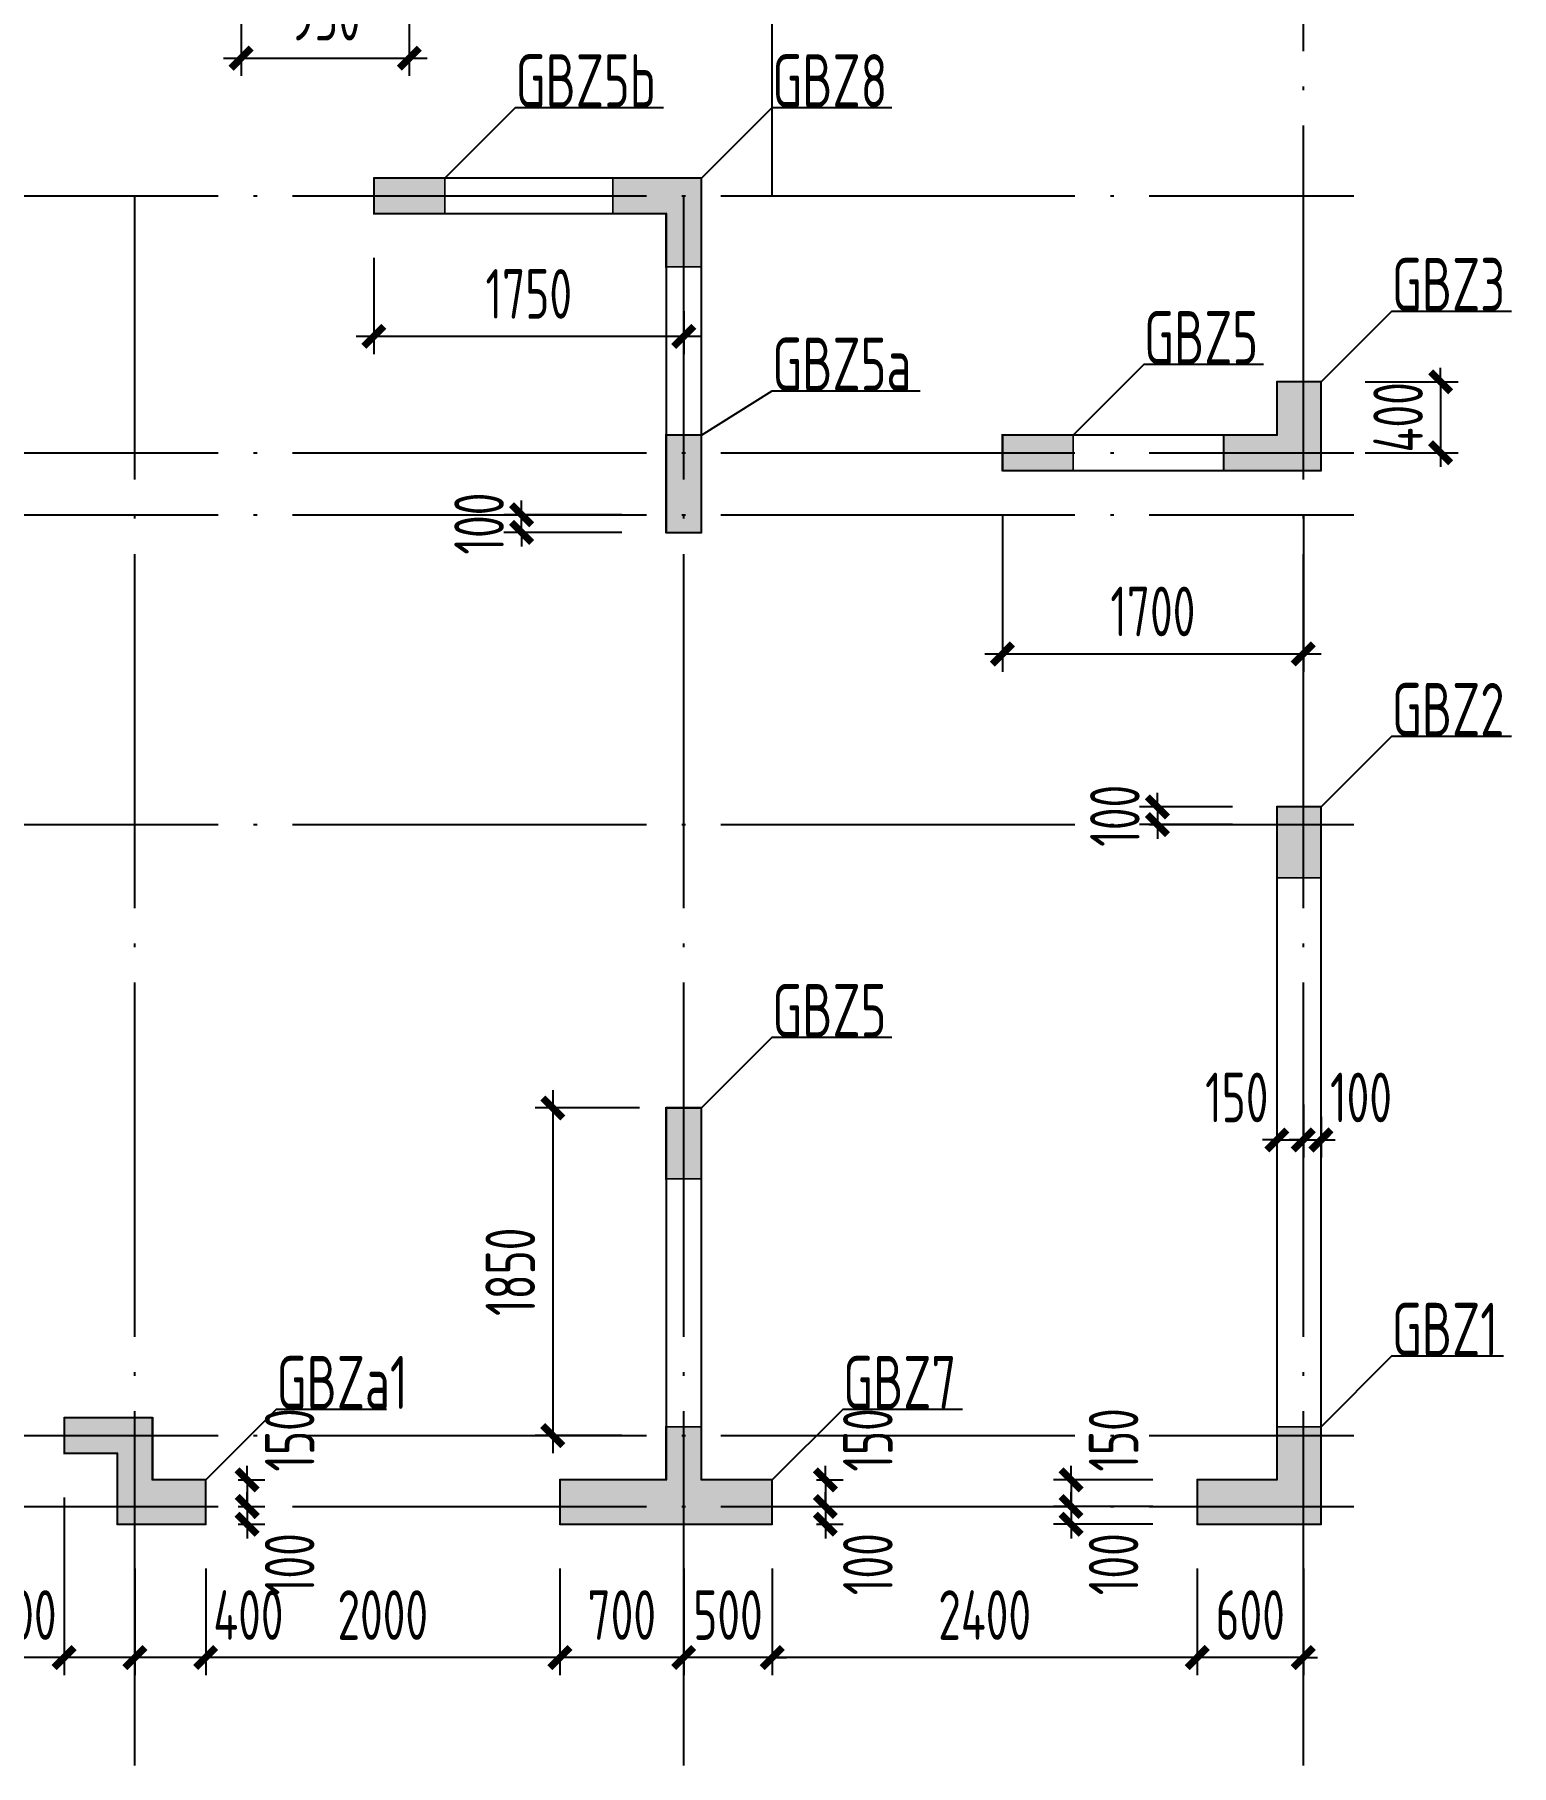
# Model space of a CAD drawing. Extents: x 154268 to 5133249, y -1832900 to 601179.
# Drawn here: x 485336 to 493678, y 515017 to 524790 of the extents above; entities that cross this region are included whole.
import ezdxf

# ---------------------------------------------------------------- set-up
doc = ezdxf.new("R2010")
doc.units = 0
doc.header["$LTSCALE"] = 1000
doc.linetypes.add('DOTE', pattern=[2.42, 2, -0.2, 0.02, -0.2])
for name, color, linetype in [('A-ANNO-AXIS', 94, 'Continuous'), ('A-ANNO-DOTE', 15, 'DOTE'), ('DIM', 3, 'Continuous'), ('S-WALL-砼墙', 60, 'Continuous'), ('WCOL', 7, 'Continuous'), ('WCOL_HATCH', 251, 'Continuous'), ('WCOL_NUM', 7, 'Continuous')]:
    doc.layers.add(name, color=color, linetype=linetype)
doc.styles.add('TSSD_Dimension', font='tssdeng.shx', dxfattribs={"width": 0.7, "bigfont": 'Hztxt.shx'})
doc.styles.add('TSSD_Label', font='tssdeng.shx', dxfattribs={"width": 0.7, "bigfont": 'hztxt.shx'})
doc.dimstyles.new('TSSD_100_100$0', dxfattribs={"dimtxt": 280, "dimasz": 80, "dimexe": 100, "dimexo": 250, "dimgap": 100, "dimtad": 1, "dimdec": 0, "dimzin": 0, "dimdsep": 46, "dimtxsty": 'TSSD_Dimension', "dimblk": 'ARCHTICK', "dimcen": 0, "dimdle": 100, "dimclrd": 3, "dimclre": 3, "dimclrt": 7, "dimadec": 0, "dimazin": 0, "dimtfac": 1, "dimtdec": 0, "dimtix": 1, "dimtmove": 2, "dimatfit": 3, "dimldrblk": 'ARCHTICK', "dimfxl": 100, "dimtolj": 1, "dimtzin": 0, "dimarcsym": 0})

# ---------------------------------------------------------------- blocks, each defined once
blk = doc.blocks.new('T4zw1')
at = {"layer": 'A-ANNO-DOTE'}
for p, q in [((1598256.5, -2345336.9), (1598256.5, -2338822.9)), ((1601256.5, -2354198.9), (1601256.5, -2340013.3)), ((1554406.3, -2345336.9), (1601542.4, -2345336.9)), ((1594656.5, -2354198.9), (1594656.5, -2345336.9)), ((1597756.5, -2354198.9), (1597756.5, -2345336.9)), ((1554406.3, -2346786.9), (1601542.4, -2346786.9)), ((1554406.3, -2347136.9), (1601542.4, -2347136.9)), ((1554406.3, -2348886.9), (1601542.4, -2348886.9)), ((1554406.3, -2352336.9), (1601542.4, -2352336.9)), ((1554406.3, -2352736.9), (1601542.4, -2352736.9))]:
    blk.add_line(p, q, dxfattribs=at)
blk = doc.blocks.new('_ArchTick')
at = {"color": 0, "linetype": 'ByBlock', "const_width": 0.5}
blk.add_lwpolyline([(-0.71, -0.71), (0.71, 0.71)], dxfattribs=at)
blk = doc.blocks.new('*D6811')
at = {"layer": 'Defpoints', "color": 0, "transparency": 16777216}
for p in [(491902.9, 516379.5), (492502.9, 516379.5), (491902.9, 515626.3)]:
    blk.add_point(p, dxfattribs=at)
at = {"layer": 'DIM', "color": 3, "lineweight": -2, "transparency": 16777216}
for p, q in [((491902.9, 516129.5), (491902.9, 515526.3)), ((492502.9, 516129.5), (492502.9, 515526.3)), ((491902.9, 515626.3), (491822.9, 515626.3)), ((492502.9, 515626.3), (491902.9, 515626.3)), ((492502.9, 515626.3), (492582.9, 515626.3))]:
    blk.add_line(p, q, dxfattribs=at)
at = {"layer": 'DIM', "color": 3, "lineweight": -2, "transparency": 16777216, "xscale": 80, "yscale": 80, "zscale": 80}
blk.add_blockref('_ArchTick', (491902.9, 515626.3), dxfattribs=at)
at = {"layer": 'DIM', "color": 3, "lineweight": -2, "transparency": 16777216, "xscale": 80, "yscale": 80, "zscale": 80, "rotation": 180}
blk.add_blockref('_ArchTick', (492502.9, 515626.3), dxfattribs=at)
at = {"layer": 'DIM', "color": 7, "transparency": 16777216, "insert": (492202.9, 515866.3), "char_height": 280, "attachment_point": 5, "style": 'TSSD_Dimension'}
blk.add_mtext('\\A1;600', dxfattribs=at)
blk = doc.blocks.new('*D6812')
at = {"layer": 'Defpoints', "color": 0, "transparency": 16777216}
for p in [(489502.9, 516379.5), (491902.9, 516379.5), (489502.9, 515626.3)]:
    blk.add_point(p, dxfattribs=at)
at = {"layer": 'DIM', "color": 3, "lineweight": -2, "transparency": 16777216}
for p, q in [((489502.9, 516129.5), (489502.9, 515526.3)), ((491902.9, 516129.5), (491902.9, 515526.3)), ((492002.9, 515626.3), (489402.9, 515626.3))]:
    blk.add_line(p, q, dxfattribs=at)
at = {"layer": 'DIM', "color": 3, "lineweight": -2, "transparency": 16777216, "xscale": 80, "yscale": 80, "zscale": 80, "rotation": 180}
blk.add_blockref('_ArchTick', (489502.9, 515626.3), dxfattribs=at)
at = {"layer": 'DIM', "color": 3, "lineweight": -2, "transparency": 16777216, "xscale": 80, "yscale": 80, "zscale": 80}
blk.add_blockref('_ArchTick', (491902.9, 515626.3), dxfattribs=at)
at = {"layer": 'DIM', "color": 7, "transparency": 16777216, "insert": (490702.9, 515866.3), "char_height": 280, "attachment_point": 5, "style": 'TSSD_Dimension'}
blk.add_mtext('\\A1;2400', dxfattribs=at)
blk = doc.blocks.new('*D6813')
at = {"layer": 'Defpoints', "color": 0, "transparency": 16777216}
for p in [(489002.9, 516379.5), (489502.9, 516379.5), (489002.9, 515626.3)]:
    blk.add_point(p, dxfattribs=at)
at = {"layer": 'DIM', "color": 3, "lineweight": -2, "transparency": 16777216}
for p, q in [((489002.9, 516129.5), (489002.9, 515526.3)), ((489502.9, 516129.5), (489502.9, 515526.3)), ((489002.9, 515626.3), (488922.9, 515626.3)), ((489502.9, 515626.3), (489002.9, 515626.3)), ((489502.9, 515626.3), (489582.9, 515626.3))]:
    blk.add_line(p, q, dxfattribs=at)
at = {"layer": 'DIM', "color": 3, "lineweight": -2, "transparency": 16777216, "xscale": 80, "yscale": 80, "zscale": 80}
blk.add_blockref('_ArchTick', (489002.9, 515626.3), dxfattribs=at)
at = {"layer": 'DIM', "color": 3, "lineweight": -2, "transparency": 16777216, "xscale": 80, "yscale": 80, "zscale": 80, "rotation": 180}
blk.add_blockref('_ArchTick', (489502.9, 515626.3), dxfattribs=at)
at = {"layer": 'DIM', "color": 7, "transparency": 16777216, "insert": (489252.9, 515866.3), "char_height": 280, "attachment_point": 5, "style": 'TSSD_Dimension'}
blk.add_mtext('\\A1;500', dxfattribs=at)
blk = doc.blocks.new('*D6814')
at = {"layer": 'Defpoints', "color": 0, "transparency": 16777216}
for p in [(488302.9, 516379.5), (489002.9, 516379.5), (488302.9, 515626.3)]:
    blk.add_point(p, dxfattribs=at)
at = {"layer": 'DIM', "color": 3, "lineweight": -2, "transparency": 16777216}
for p, q in [((488302.9, 516129.5), (488302.9, 515526.3)), ((489002.9, 516129.5), (489002.9, 515526.3)), ((489102.9, 515626.3), (488202.9, 515626.3))]:
    blk.add_line(p, q, dxfattribs=at)
at = {"layer": 'DIM', "color": 3, "lineweight": -2, "transparency": 16777216, "xscale": 80, "yscale": 80, "zscale": 80, "rotation": 180}
blk.add_blockref('_ArchTick', (488302.9, 515626.3), dxfattribs=at)
at = {"layer": 'DIM', "color": 3, "lineweight": -2, "transparency": 16777216, "xscale": 80, "yscale": 80, "zscale": 80}
blk.add_blockref('_ArchTick', (489002.9, 515626.3), dxfattribs=at)
at = {"layer": 'DIM', "color": 7, "transparency": 16777216, "insert": (488652.9, 515866.3), "char_height": 280, "attachment_point": 5, "style": 'TSSD_Dimension'}
blk.add_mtext('\\A1;700', dxfattribs=at)
blk = doc.blocks.new('*D6815')
at = {"layer": 'Defpoints', "color": 0, "transparency": 16777216}
for p in [(486302.9, 516379.5), (488302.9, 516379.5), (486302.9, 515626.3)]:
    blk.add_point(p, dxfattribs=at)
at = {"layer": 'DIM', "color": 3, "lineweight": -2, "transparency": 16777216}
for p, q in [((486302.9, 516129.5), (486302.9, 515526.3)), ((488302.9, 516129.5), (488302.9, 515526.3)), ((488402.9, 515626.3), (486202.9, 515626.3))]:
    blk.add_line(p, q, dxfattribs=at)
at = {"layer": 'DIM', "color": 3, "lineweight": -2, "transparency": 16777216, "xscale": 80, "yscale": 80, "zscale": 80, "rotation": 180}
blk.add_blockref('_ArchTick', (486302.9, 515626.3), dxfattribs=at)
at = {"layer": 'DIM', "color": 3, "lineweight": -2, "transparency": 16777216, "xscale": 80, "yscale": 80, "zscale": 80}
blk.add_blockref('_ArchTick', (488302.9, 515626.3), dxfattribs=at)
at = {"layer": 'DIM', "color": 7, "transparency": 16777216, "insert": (487302.9, 515866.3), "char_height": 280, "attachment_point": 5, "style": 'TSSD_Dimension'}
blk.add_mtext('\\A1;2000', dxfattribs=at)
blk = doc.blocks.new('*D6816')
at = {"layer": 'Defpoints', "color": 0, "transparency": 16777216}
for p in [(485902.9, 516379.5), (486302.9, 516379.5), (485902.9, 515626.3)]:
    blk.add_point(p, dxfattribs=at)
at = {"layer": 'DIM', "color": 3, "lineweight": -2, "transparency": 16777216}
for p, q in [((485902.9, 516129.5), (485902.9, 515526.3)), ((486302.9, 516129.5), (486302.9, 515526.3)), ((486402.9, 515626.3), (485802.9, 515626.3))]:
    blk.add_line(p, q, dxfattribs=at)
at = {"layer": 'DIM', "color": 3, "lineweight": -2, "transparency": 16777216, "xscale": 80, "yscale": 80, "zscale": 80, "rotation": 180}
blk.add_blockref('_ArchTick', (485902.9, 515626.3), dxfattribs=at)
at = {"layer": 'DIM', "color": 3, "lineweight": -2, "transparency": 16777216, "xscale": 80, "yscale": 80, "zscale": 80}
blk.add_blockref('_ArchTick', (486302.9, 515626.3), dxfattribs=at)
at = {"layer": 'DIM', "color": 7, "transparency": 16777216, "insert": (486543.8, 515866.3), "char_height": 280, "attachment_point": 5, "style": 'TSSD_Dimension'}
blk.add_mtext('\\A1;400', dxfattribs=at)
blk = doc.blocks.new('*D6817')
at = {"layer": 'Defpoints', "color": 0, "transparency": 16777216}
for p in [(485502.9, 516779.5), (485902.9, 516379.5), (485502.9, 515626.3)]:
    blk.add_point(p, dxfattribs=at)
at = {"layer": 'DIM', "color": 3, "lineweight": -2, "transparency": 16777216}
for p, q in [((485502.9, 516529.5), (485502.9, 515526.3)), ((485902.9, 516129.5), (485902.9, 515526.3)), ((486002.9, 515626.3), (485402.9, 515626.3))]:
    blk.add_line(p, q, dxfattribs=at)
at = {"layer": 'DIM', "color": 3, "lineweight": -2, "transparency": 16777216, "xscale": 80, "yscale": 80, "zscale": 80, "rotation": 180}
blk.add_blockref('_ArchTick', (485502.9, 515626.3), dxfattribs=at)
at = {"layer": 'DIM', "color": 3, "lineweight": -2, "transparency": 16777216, "xscale": 80, "yscale": 80, "zscale": 80}
blk.add_blockref('_ArchTick', (485902.9, 515626.3), dxfattribs=at)
at = {"layer": 'DIM', "color": 7, "transparency": 16777216, "insert": (485262.1, 515866.3), "char_height": 280, "attachment_point": 5, "style": 'TSSD_Dimension'}
blk.add_mtext('\\A1;400', dxfattribs=at)
blk = doc.blocks.new('*D6818')
at = {"layer": 'Defpoints', "color": 0, "transparency": 16777216}
for p in [(483702.9, 516779.5), (485502.9, 516779.5), (483702.9, 515626.3)]:
    blk.add_point(p, dxfattribs=at)
at = {"layer": 'DIM', "color": 3, "lineweight": -2, "transparency": 16777216}
for p, q in [((483702.9, 516529.5), (483702.9, 515526.3)), ((485502.9, 516529.5), (485502.9, 515526.3)), ((485602.9, 515626.3), (483602.9, 515626.3))]:
    blk.add_line(p, q, dxfattribs=at)
at = {"layer": 'DIM', "color": 3, "lineweight": -2, "transparency": 16777216, "xscale": 80, "yscale": 80, "zscale": 80, "rotation": 180}
blk.add_blockref('_ArchTick', (483702.9, 515626.3), dxfattribs=at)
at = {"layer": 'DIM', "color": 3, "lineweight": -2, "transparency": 16777216, "xscale": 80, "yscale": 80, "zscale": 80}
blk.add_blockref('_ArchTick', (485502.9, 515626.3), dxfattribs=at)
at = {"layer": 'DIM', "color": 7, "transparency": 16777216, "insert": (484602.9, 515866.3), "char_height": 280, "attachment_point": 5, "style": 'TSSD_Dimension'}
blk.add_mtext('\\A1;1800', dxfattribs=at)
blk = doc.blocks.new('*D6848')
at = {"layer": 'Defpoints', "color": 0, "transparency": 16777216}
for p in [(491902.9, 516629.5), (491191, 516479.5), (491902.9, 516479.5)]:
    blk.add_point(p, dxfattribs=at)
at = {"layer": 'DIM', "color": 3, "lineweight": -2, "transparency": 16777216}
for p, q in [((491191, 516629.5), (491191, 516709.5)), ((491652.9, 516629.5), (491091, 516629.5)), ((491191, 516629.5), (491191, 516479.5)), ((491652.9, 516479.5), (491091, 516479.5)), ((491191, 516479.5), (491191, 516399.5))]:
    blk.add_line(p, q, dxfattribs=at)
at = {"layer": 'DIM', "color": 3, "lineweight": -2, "transparency": 16777216, "xscale": 80, "yscale": 80, "zscale": 80}
for p, rotation in [((491191, 516629.5), 270), ((491191, 516479.5), 90)]:
    blk.add_blockref('_ArchTick', p, dxfattribs=dict(at, rotation=rotation))
at = {"layer": 'DIM', "color": 7, "transparency": 16777216, "insert": (491431, 516855.3), "char_height": 280, "attachment_point": 5, "rotation": 90, "style": 'TSSD_Dimension'}
blk.add_mtext('\\A1;150', dxfattribs=at)
blk = doc.blocks.new('*D6849')
at = {"layer": 'Defpoints', "color": 0, "transparency": 16777216}
for p in [(491902.9, 516479.5), (491191, 516379.5), (491902.9, 516379.5)]:
    blk.add_point(p, dxfattribs=at)
at = {"layer": 'DIM', "color": 3, "lineweight": -2, "transparency": 16777216}
for p, q in [((491191, 516479.5), (491191, 516559.5)), ((491652.9, 516479.5), (491091, 516479.5)), ((491191, 516479.5), (491191, 516379.5)), ((491652.9, 516379.5), (491091, 516379.5)), ((491191, 516379.5), (491191, 516299.5))]:
    blk.add_line(p, q, dxfattribs=at)
at = {"layer": 'DIM', "color": 3, "lineweight": -2, "transparency": 16777216, "xscale": 80, "yscale": 80, "zscale": 80}
for p, rotation in [((491191, 516479.5), 270), ((491191, 516379.5), 90)]:
    blk.add_blockref('_ArchTick', p, dxfattribs=dict(at, rotation=rotation))
at = {"layer": 'DIM', "color": 7, "transparency": 16777216, "insert": (491431, 516153.7), "char_height": 280, "attachment_point": 5, "rotation": 90, "style": 'TSSD_Dimension'}
blk.add_mtext('\\A1;100', dxfattribs=at)
blk = doc.blocks.new('*D6850')
at = {"layer": 'Defpoints', "color": 0, "transparency": 16777216}
for p in [(489502.9, 516629.5), (489502.9, 516479.5), (489803, 516479.5)]:
    blk.add_point(p, dxfattribs=at)
at = {"layer": 'DIM', "color": 3, "lineweight": -2, "transparency": 16777216}
for p, q in [((489803, 516629.5), (489803, 516709.5)), ((489752.9, 516629.5), (489903, 516629.5)), ((489803, 516629.5), (489803, 516479.5)), ((489752.9, 516479.5), (489903, 516479.5)), ((489803, 516479.5), (489803, 516399.5))]:
    blk.add_line(p, q, dxfattribs=at)
at = {"layer": 'DIM', "color": 3, "lineweight": -2, "transparency": 16777216, "xscale": 80, "yscale": 80, "zscale": 80}
for p, rotation in [((489803, 516629.5), 270), ((489803, 516479.5), 90)]:
    blk.add_blockref('_ArchTick', p, dxfattribs=dict(at, rotation=rotation))
at = {"layer": 'DIM', "color": 7, "transparency": 16777216, "insert": (490043, 516855.3), "char_height": 280, "attachment_point": 5, "rotation": 90, "style": 'TSSD_Dimension'}
blk.add_mtext('\\A1;150', dxfattribs=at)
blk = doc.blocks.new('*D6851')
at = {"layer": 'Defpoints', "color": 0, "transparency": 16777216}
for p in [(489502.9, 516479.5), (489502.9, 516379.5), (489803, 516379.5)]:
    blk.add_point(p, dxfattribs=at)
at = {"layer": 'DIM', "color": 3, "lineweight": -2, "transparency": 16777216}
for p, q in [((489803, 516479.5), (489803, 516559.5)), ((489752.9, 516479.5), (489903, 516479.5)), ((489803, 516479.5), (489803, 516379.5)), ((489752.9, 516379.5), (489903, 516379.5)), ((489803, 516379.5), (489803, 516299.5))]:
    blk.add_line(p, q, dxfattribs=at)
at = {"layer": 'DIM', "color": 3, "lineweight": -2, "transparency": 16777216, "xscale": 80, "yscale": 80, "zscale": 80}
for p, rotation in [((489803, 516479.5), 270), ((489803, 516379.5), 90)]:
    blk.add_blockref('_ArchTick', p, dxfattribs=dict(at, rotation=rotation))
at = {"layer": 'DIM', "color": 7, "transparency": 16777216, "insert": (490043, 516153.7), "char_height": 280, "attachment_point": 5, "rotation": 90, "style": 'TSSD_Dimension'}
blk.add_mtext('\\A1;100', dxfattribs=at)
blk = doc.blocks.new('*D6852')
at = {"layer": 'Defpoints', "color": 0, "transparency": 16777216}
for p in [(486236.8, 516629.5), (486236.8, 516479.5), (486536.8, 516479.5)]:
    blk.add_point(p, dxfattribs=at)
at = {"layer": 'DIM', "color": 3, "lineweight": -2, "transparency": 16777216}
for p, q in [((486536.8, 516629.5), (486536.8, 516709.5)), ((486486.8, 516629.5), (486636.8, 516629.5)), ((486536.8, 516629.5), (486536.8, 516479.5)), ((486486.8, 516479.5), (486636.8, 516479.5)), ((486536.8, 516479.5), (486536.8, 516399.5))]:
    blk.add_line(p, q, dxfattribs=at)
at = {"layer": 'DIM', "color": 3, "lineweight": -2, "transparency": 16777216, "xscale": 80, "yscale": 80, "zscale": 80}
for p, rotation in [((486536.8, 516629.5), 270), ((486536.8, 516479.5), 90)]:
    blk.add_blockref('_ArchTick', p, dxfattribs=dict(at, rotation=rotation))
at = {"layer": 'DIM', "color": 7, "transparency": 16777216, "insert": (486776.8, 516855.3), "char_height": 280, "attachment_point": 5, "rotation": 90, "style": 'TSSD_Dimension'}
blk.add_mtext('\\A1;150', dxfattribs=at)
blk = doc.blocks.new('*D6853')
at = {"layer": 'Defpoints', "color": 0, "transparency": 16777216}
for p in [(486236.8, 516479.5), (486236.8, 516379.5), (486536.8, 516379.5)]:
    blk.add_point(p, dxfattribs=at)
at = {"layer": 'DIM', "color": 3, "lineweight": -2, "transparency": 16777216}
for p, q in [((486536.8, 516479.5), (486536.8, 516559.5)), ((486486.8, 516479.5), (486636.8, 516479.5)), ((486536.8, 516479.5), (486536.8, 516379.5)), ((486486.8, 516379.5), (486636.8, 516379.5)), ((486536.8, 516379.5), (486536.8, 516299.5))]:
    blk.add_line(p, q, dxfattribs=at)
at = {"layer": 'DIM', "color": 3, "lineweight": -2, "transparency": 16777216, "xscale": 80, "yscale": 80, "zscale": 80}
for p, rotation in [((486536.8, 516479.5), 270), ((486536.8, 516379.5), 90)]:
    blk.add_blockref('_ArchTick', p, dxfattribs=dict(at, rotation=rotation))
at = {"layer": 'DIM', "color": 7, "transparency": 16777216, "insert": (486776.8, 516153.7), "char_height": 280, "attachment_point": 5, "rotation": 90, "style": 'TSSD_Dimension'}
blk.add_mtext('\\A1;100', dxfattribs=at)
blk = doc.blocks.new('*D6854')
at = {"layer": 'Defpoints', "color": 0, "transparency": 16777216}
for p in [(492352.9, 518998.5), (492502.9, 518998.5), (492502.9, 518549)]:
    blk.add_point(p, dxfattribs=at)
at = {"layer": 'DIM', "color": 3, "lineweight": -2, "transparency": 16777216}
for p, q in [((492352.9, 518748.5), (492352.9, 518449)), ((492502.9, 518748.5), (492502.9, 518449)), ((492352.9, 518549), (492272.9, 518549)), ((492352.9, 518549), (492502.9, 518549)), ((492502.9, 518549), (492582.9, 518549))]:
    blk.add_line(p, q, dxfattribs=at)
at = {"layer": 'DIM', "color": 3, "lineweight": -2, "transparency": 16777216, "xscale": 80, "yscale": 80, "zscale": 80}
blk.add_blockref('_ArchTick', (492352.9, 518549), dxfattribs=at)
at = {"layer": 'DIM', "color": 3, "lineweight": -2, "transparency": 16777216, "xscale": 80, "yscale": 80, "zscale": 80, "rotation": 180}
blk.add_blockref('_ArchTick', (492502.9, 518549), dxfattribs=at)
at = {"layer": 'DIM', "color": 7, "transparency": 16777216, "insert": (492127.1, 518789), "char_height": 280, "attachment_point": 5, "style": 'TSSD_Dimension'}
blk.add_mtext('\\A1;150', dxfattribs=at)
blk = doc.blocks.new('*D6855')
at = {"layer": 'Defpoints', "color": 0, "transparency": 16777216}
for p in [(492502.9, 518998.5), (492602.9, 518929), (492602.9, 518549)]:
    blk.add_point(p, dxfattribs=at)
at = {"layer": 'DIM', "color": 3, "lineweight": -2, "transparency": 16777216}
for p, q in [((492502.9, 518748.5), (492502.9, 518449)), ((492602.9, 518679), (492602.9, 518449)), ((492502.9, 518549), (492422.9, 518549)), ((492502.9, 518549), (492602.9, 518549)), ((492602.9, 518549), (492682.9, 518549))]:
    blk.add_line(p, q, dxfattribs=at)
at = {"layer": 'DIM', "color": 3, "lineweight": -2, "transparency": 16777216, "xscale": 80, "yscale": 80, "zscale": 80}
blk.add_blockref('_ArchTick', (492502.9, 518549), dxfattribs=at)
at = {"layer": 'DIM', "color": 3, "lineweight": -2, "transparency": 16777216, "xscale": 80, "yscale": 80, "zscale": 80, "rotation": 180}
blk.add_blockref('_ArchTick', (492602.9, 518549), dxfattribs=at)
at = {"layer": 'DIM', "color": 7, "transparency": 16777216, "insert": (492828.7, 518789), "char_height": 280, "attachment_point": 5, "style": 'TSSD_Dimension'}
blk.add_mtext('\\A1;100', dxfattribs=at)
blk = doc.blocks.new('*D6856')
at = {"layer": 'Defpoints', "color": 0, "transparency": 16777216}
for p in [(490802.9, 522329.5), (492502.9, 522329.5), (492502.9, 521293.2)]:
    blk.add_point(p, dxfattribs=at)
at = {"layer": 'DIM', "color": 3, "lineweight": -2, "transparency": 16777216}
for p, q in [((490802.9, 522079.5), (490802.9, 521193.2)), ((492502.9, 522079.5), (492502.9, 521193.2)), ((490702.9, 521293.2), (492602.9, 521293.2))]:
    blk.add_line(p, q, dxfattribs=at)
at = {"layer": 'DIM', "color": 3, "lineweight": -2, "transparency": 16777216, "xscale": 80, "yscale": 80, "zscale": 80, "rotation": 180}
blk.add_blockref('_ArchTick', (490802.9, 521293.2), dxfattribs=at)
at = {"layer": 'DIM', "color": 3, "lineweight": -2, "transparency": 16777216, "xscale": 80, "yscale": 80, "zscale": 80}
blk.add_blockref('_ArchTick', (492502.9, 521293.2), dxfattribs=at)
at = {"layer": 'DIM', "color": 7, "transparency": 16777216, "insert": (491652.9, 521533.2), "char_height": 280, "attachment_point": 5, "style": 'TSSD_Dimension'}
blk.add_mtext('\\A1;1700', dxfattribs=at)
blk = doc.blocks.new('*D6857')
at = {"layer": 'Defpoints', "color": 0, "transparency": 16777216}
for p in [(492352.9, 520429.5), (491678.2, 520329.5), (492352.9, 520329.5)]:
    blk.add_point(p, dxfattribs=at)
at = {"layer": 'DIM', "color": 3, "lineweight": -2, "transparency": 16777216}
for p, q in [((491678.2, 520429.5), (491678.2, 520509.5)), ((492102.9, 520429.5), (491578.2, 520429.5)), ((491678.2, 520429.5), (491678.2, 520329.5)), ((492102.9, 520329.5), (491578.2, 520329.5)), ((491678.2, 520329.5), (491678.2, 520249.5))]:
    blk.add_line(p, q, dxfattribs=at)
at = {"layer": 'DIM', "color": 3, "lineweight": -2, "transparency": 16777216, "xscale": 80, "yscale": 80, "zscale": 80}
for p, rotation in [((491678.2, 520429.5), 270), ((491678.2, 520329.5), 90)]:
    blk.add_blockref('_ArchTick', p, dxfattribs=dict(at, rotation=rotation))
at = {"layer": 'DIM', "color": 7, "transparency": 16777216, "insert": (491438.2, 520379.5), "char_height": 280, "attachment_point": 5, "rotation": 90, "style": 'TSSD_Dimension'}
blk.add_mtext('\\A1;100', dxfattribs=at)
blk = doc.blocks.new('*D6858')
at = {"layer": 'Defpoints', "color": 0, "transparency": 16777216}
for p in [(492602.9, 522829.5), (492602.9, 522429.5), (493278.2, 522429.5)]:
    blk.add_point(p, dxfattribs=at)
at = {"layer": 'DIM', "color": 3, "lineweight": -2, "transparency": 16777216}
for p, q in [((493278.2, 522829.5), (493278.2, 522909.5)), ((492852.9, 522829.5), (493378.2, 522829.5)), ((493278.2, 522829.5), (493278.2, 522429.5)), ((492852.9, 522429.5), (493378.2, 522429.5)), ((493278.2, 522429.5), (493278.2, 522349.5))]:
    blk.add_line(p, q, dxfattribs=at)
at = {"layer": 'DIM', "color": 3, "lineweight": -2, "transparency": 16777216, "xscale": 80, "yscale": 80, "zscale": 80}
for p, rotation in [((493278.2, 522829.5), 270), ((493278.2, 522429.5), 90)]:
    blk.add_blockref('_ArchTick', p, dxfattribs=dict(at, rotation=rotation))
at = {"layer": 'DIM', "color": 7, "transparency": 16777216, "insert": (493038.2, 522629.5), "char_height": 280, "attachment_point": 5, "rotation": 90, "style": 'TSSD_Dimension'}
blk.add_mtext('\\A1;400', dxfattribs=at)
blk = doc.blocks.new('*D6860')
at = {"layer": 'Defpoints', "color": 0, "transparency": 16777216}
for p in [(486502.9, 525429.5), (487452.9, 525429.5), (487452.9, 524657.3)]:
    blk.add_point(p, dxfattribs=at)
at = {"layer": 'DIM', "color": 3, "lineweight": -2, "transparency": 16777216}
for p, q in [((486502.9, 525179.5), (486502.9, 524557.3)), ((487452.9, 525179.5), (487452.9, 524557.3)), ((486402.9, 524657.3), (487552.9, 524657.3))]:
    blk.add_line(p, q, dxfattribs=at)
at = {"layer": 'DIM', "color": 3, "lineweight": -2, "transparency": 16777216, "xscale": 80, "yscale": 80, "zscale": 80, "rotation": 180}
blk.add_blockref('_ArchTick', (486502.9, 524657.3), dxfattribs=at)
at = {"layer": 'DIM', "color": 3, "lineweight": -2, "transparency": 16777216, "xscale": 80, "yscale": 80, "zscale": 80}
blk.add_blockref('_ArchTick', (487452.9, 524657.3), dxfattribs=at)
at = {"layer": 'DIM', "color": 7, "transparency": 16777216, "insert": (486977.9, 524897.3), "char_height": 280, "attachment_point": 5, "style": 'TSSD_Dimension'}
blk.add_mtext('\\A1;950', dxfattribs=at)
blk = doc.blocks.new('*D6861')
at = {"layer": 'Defpoints', "color": 0, "transparency": 16777216}
for p in [(487252.9, 523779.5), (489002.9, 523479.5), (487252.9, 523086.5)]:
    blk.add_point(p, dxfattribs=at)
at = {"layer": 'DIM', "color": 3, "lineweight": -2, "transparency": 16777216}
for p, q in [((487252.9, 523529.5), (487252.9, 522986.5)), ((489002.9, 523229.5), (489002.9, 522986.5)), ((489102.9, 523086.5), (487152.9, 523086.5))]:
    blk.add_line(p, q, dxfattribs=at)
at = {"layer": 'DIM', "color": 3, "lineweight": -2, "transparency": 16777216, "xscale": 80, "yscale": 80, "zscale": 80, "rotation": 180}
blk.add_blockref('_ArchTick', (487252.9, 523086.5), dxfattribs=at)
at = {"layer": 'DIM', "color": 3, "lineweight": -2, "transparency": 16777216, "xscale": 80, "yscale": 80, "zscale": 80}
blk.add_blockref('_ArchTick', (489002.9, 523086.5), dxfattribs=at)
at = {"layer": 'DIM', "color": 7, "transparency": 16777216, "insert": (488127.9, 523326.5), "char_height": 280, "attachment_point": 5, "style": 'TSSD_Dimension'}
blk.add_mtext('\\A1;1750', dxfattribs=at)
blk = doc.blocks.new('*D6862')
at = {"layer": 'Defpoints', "color": 0, "transparency": 16777216}
for p in [(488086.8, 522079.5), (488902.9, 522079.5), (488902.9, 521979.5)]:
    blk.add_point(p, dxfattribs=at)
at = {"layer": 'DIM', "color": 3, "lineweight": -2, "transparency": 16777216}
for p, q in [((488652.9, 522079.5), (487986.8, 522079.5)), ((488086.8, 522079.5), (488086.8, 522159.5)), ((488086.8, 521979.5), (488086.8, 522079.5)), ((488652.9, 521979.5), (487986.8, 521979.5)), ((488086.8, 521979.5), (488086.8, 521899.5))]:
    blk.add_line(p, q, dxfattribs=at)
at = {"layer": 'DIM', "color": 3, "lineweight": -2, "transparency": 16777216, "xscale": 80, "yscale": 80, "zscale": 80}
for p, rotation in [((488086.8, 522079.5), 270), ((488086.8, 521979.5), 90)]:
    blk.add_blockref('_ArchTick', p, dxfattribs=dict(at, rotation=rotation))
at = {"layer": 'DIM', "color": 7, "transparency": 16777216, "insert": (487846.8, 522029.5), "char_height": 280, "attachment_point": 5, "rotation": 90, "style": 'TSSD_Dimension'}
blk.add_mtext('\\A1;100', dxfattribs=at)
blk = doc.blocks.new('*D6759')
at = {"layer": 'Defpoints', "color": 0, "transparency": 16777216}
for p in [(489002.9, 518729.5), (488263.4, 516879.5), (488902.9, 516879.5)]:
    blk.add_point(p, dxfattribs=at)
at = {"layer": 'DIM', "color": 3, "lineweight": -2, "transparency": 16777216}
for p, q in [((488263.4, 518829.5), (488263.4, 516779.5)), ((488752.9, 518729.5), (488163.4, 518729.5)), ((488652.9, 516879.5), (488163.4, 516879.5))]:
    blk.add_line(p, q, dxfattribs=at)
at = {"layer": 'DIM', "color": 3, "lineweight": -2, "transparency": 16777216, "xscale": 80, "yscale": 80, "zscale": 80}
for p, rotation in [((488263.4, 518729.5), 90), ((488263.4, 516879.5), 270)]:
    blk.add_blockref('_ArchTick', p, dxfattribs=dict(at, rotation=rotation))
at = {"layer": 'DIM', "color": 7, "transparency": 16777216, "insert": (488023.4, 517804.5), "char_height": 280, "attachment_point": 5, "rotation": 90, "style": 'TSSD_Dimension'}
blk.add_mtext('\\A1;1850', dxfattribs=at)

msp = doc.modelspace()

# ---------------------------------------------------------------- hatches: boundary and pattern name
at = {"layer": 'WCOL_HATCH'}
for points in [[(487652.9, 523979.5), (487252.9, 523979.5), (487252.9, 523779.5), (487652.9, 523779.5)], [(489102.9, 523479.5), (489102.9, 523979.5), (488602.9, 523979.5), (488602.9, 523779.5), (488902.9, 523779.5), (488902.9, 523479.5)], [(492602.9, 522329.5), (492602.9, 522829.5), (492352.9, 522829.5), (492352.9, 522529.5), (492052.9, 522529.5), (492052.9, 522329.5)], [(488902.9, 521979.5), (489102.9, 521979.5), (489102.9, 522529.5), (488902.9, 522529.5)], [(491202.9, 522529.5), (490802.9, 522529.5), (490802.9, 522329.5), (491202.9, 522329.5)], [(492602.9, 520029.5), (492602.9, 520429.5), (492352.9, 520429.5), (492352.9, 520029.5)], [(489102.9, 518329.5), (489102.9, 518729.5), (488902.9, 518729.5), (488902.9, 518329.5)], [(485502.9, 516779.5), (485802.9, 516779.5), (485802.9, 516379.5), (486302.9, 516379.5), (486302.9, 516629.5), (486002.9, 516629.5), (486002.9, 516979.5), (485502.9, 516979.5)], [(488302.9, 516379.5), (489502.9, 516379.5), (489502.9, 516629.5), (489102.9, 516629.5), (489102.9, 516929.5), (488902.9, 516929.5), (488902.9, 516629.5), (488302.9, 516629.5)], [(491902.9, 516379.5), (492602.9, 516379.5), (492602.9, 516929.5), (492352.9, 516929.5), (492352.9, 516629.5), (491902.9, 516629.5)]]:
    msp.add_hatch(color=253, dxfattribs=at).paths.add_polyline_path(points)

# ---------------------------------------------------------------- linework, layer by layer
at = {"layer": 'S-WALL-砼墙'}
for points in [[(489102.9, 523979.5), (487252.9, 523979.5), (487252.9, 523779.5), (488902.9, 523779.5), (488902.9, 521979.5), (489102.9, 521979.5)], [(492602.9, 522829.5), (492352.9, 522829.5), (492352.9, 522529.5), (490802.9, 522529.5), (490802.9, 522329.5), (492602.9, 522329.5)], [(492602.9, 520429.5), (492352.9, 520429.5), (492352.9, 516629.5), (491902.9, 516629.5), (491902.9, 516379.5), (492602.9, 516379.5)], [(489102.9, 518729.5), (488902.9, 518729.5), (488902.9, 516629.5), (488302.9, 516629.5), (488302.9, 516379.5), (489502.9, 516379.5), (489502.9, 516629.5), (489102.9, 516629.5)], [(486302.9, 516379.5), (486302.9, 516629.5), (486002.9, 516629.5), (486002.9, 516979.5), (485502.9, 516979.5), (485502.9, 516779.5), (485802.9, 516779.5), (485802.9, 516379.5)]]:
    msp.add_lwpolyline(points, close=True, dxfattribs=at)
at = {"layer": 'WCOL', "color": 2, "const_width": 10}
for points in [[(487652.9, 523979.5), (487252.9, 523979.5), (487252.9, 523779.5), (487652.9, 523779.5)], [(489102.9, 523479.5), (489102.9, 523979.5), (488602.9, 523979.5), (488602.9, 523779.5), (488902.9, 523779.5), (488902.9, 523479.5)], [(492602.9, 522329.5), (492602.9, 522829.5), (492352.9, 522829.5), (492352.9, 522529.5), (492052.9, 522529.5), (492052.9, 522329.5)], [(488902.9, 521979.5), (489102.9, 521979.5), (489102.9, 522529.5), (488902.9, 522529.5)], [(491202.9, 522529.5), (490802.9, 522529.5), (490802.9, 522329.5), (491202.9, 522329.5)], [(492602.9, 520029.5), (492602.9, 520429.5), (492352.9, 520429.5), (492352.9, 520029.5)], [(489102.9, 518329.5), (489102.9, 518729.5), (488902.9, 518729.5), (488902.9, 518329.5)], [(485502.9, 516779.5), (485802.9, 516779.5), (485802.9, 516379.5), (486302.9, 516379.5), (486302.9, 516629.5), (486002.9, 516629.5), (486002.9, 516979.5), (485502.9, 516979.5)], [(488302.9, 516379.5), (489502.9, 516379.5), (489502.9, 516629.5), (489102.9, 516629.5), (489102.9, 516929.5), (488902.9, 516929.5), (488902.9, 516629.5), (488302.9, 516629.5)], [(491902.9, 516379.5), (492602.9, 516379.5), (492602.9, 516929.5), (492352.9, 516929.5), (492352.9, 516629.5), (491902.9, 516629.5)]]:
    msp.add_lwpolyline(points, close=True, dxfattribs=at)
at = {"layer": 'WCOL_NUM', "color": 7}
for points in [[(487652.9, 523979.5), (488052.9, 524379.5), (488888.1, 524379.5)], [(489102.9, 523979.5), (489502.9, 524379.5), (490178.2, 524379.5)], [(492602.9, 522829.5), (493002.9, 523229.5), (493678.2, 523229.5)], [(491202.9, 522529.5), (491602.9, 522929.5), (492278.2, 522929.5)], [(489102.9, 522529.5), (489502.9, 522779.5), (490338.1, 522779.5)], [(492602.9, 520429.5), (493002.9, 520829.5), (493678.2, 520829.5)], [(489102.9, 518729.5), (489502.9, 519129.5), (490178.2, 519129.5)], [(492602.9, 516929.5), (493002.9, 517329.5), (493633.7, 517329.5)], [(486302.9, 516629.5), (486702.9, 517029.5), (487324.9, 517029.5)], [(489502.9, 516629.5), (489902.9, 517029.5), (490578.2, 517029.5)]]:
    msp.add_lwpolyline(points, dxfattribs=at)

# ---------------------------------------------------------------- block references
at = {"layer": 'A-ANNO-AXIS'}
msp.add_blockref('T4zw1', (-1108753.6, 2869216.4), dxfattribs=at)

# ---------------------------------------------------------------- texts
at = {"layer": 'WCOL_NUM', "color": 7, "style": 'TSSD_Label', "width": 0.7}
for s, p in [('GBZ5b', (488052.9, 524379.5)), ('GBZ8', (489502.9, 524379.5)), ('GBZ3', (493002.9, 523229.5)), ('GBZ5', (491602.9, 522929.5)), ('GBZ5a', (489502.9, 522779.5)), ('GBZ2', (493002.9, 520829.5)), ('GBZ5', (489502.9, 519129.5)), ('GBZ1', (493002.9, 517329.5)), ('GBZa1', (486702.9, 517029.5)), ('GBZ7', (489902.9, 517029.5))]:
    msp.add_text(s, height=300, dxfattribs=at).set_placement(p)

# ---------------------------------------------------------------- dimensions: what is measured, and where the dimension line sits
at = {"layer": 'DIM'}
for base, p1, p2, picture, middle in [((487452.9, 524657.3), (486502.9, 525429.5), (487452.9, 525429.5), '*D6860', (486977.9, 524897.3)), ((487252.9, 523086.5), (489002.9, 523479.5), (487252.9, 523779.5), '*D6861', (488127.9, 523326.5)), ((492502.9, 521293.2), (490802.9, 522329.5), (492502.9, 522329.5), '*D6856', (491652.9, 521533.2))]:
    dim = msp.add_linear_dim(base=base, p1=p1, p2=p2, dimstyle='TSSD_100_100$0', dxfattribs=at)
    dim.commit()
    dim.dimension.update_dxf_attribs({"geometry": picture, "text_midpoint": middle})
for base, p1, p2, angle, picture, middle in [((493278.2, 522429.5), (492602.9, 522829.5), (492602.9, 522429.5), 90, '*D6858', (493038.2, 522629.5)), ((488086.8, 522079.5), (488902.9, 521979.5), (488902.9, 522079.5), 90, '*D6862', (487846.8, 522029.5)), ((491678.2, 520329.5), (492352.9, 520429.5), (492352.9, 520329.5), 90, '*D6857', (491438.2, 520379.5)), ((488263.4, 516879.5), (489002.9, 518729.5), (488902.9, 516879.5), 90, '*D6759', (488023.4, 517804.5)), ((483702.9, 515626.3), (485502.9, 516779.5), (483702.9, 516779.5), 180, '*D6818', (484602.9, 515866.3)), ((486302.9, 515626.3), (488302.9, 516379.5), (486302.9, 516379.5), 180, '*D6815', (487302.9, 515866.3)), ((488302.9, 515626.3), (489002.9, 516379.5), (488302.9, 516379.5), 180, '*D6814', (488652.9, 515866.3)), ((489002.9, 515626.3), (489502.9, 516379.5), (489002.9, 516379.5), 180, '*D6813', (489252.9, 515866.3)), ((489502.9, 515626.3), (491902.9, 516379.5), (489502.9, 516379.5), 180, '*D6812', (490702.9, 515866.3)), ((491902.9, 515626.3), (492502.9, 516379.5), (491902.9, 516379.5), 180, '*D6811', (492202.9, 515866.3))]:
    dim = msp.add_linear_dim(base=base, p1=p1, p2=p2, angle=angle, dimstyle='TSSD_100_100$0', dxfattribs=at)
    dim.commit()
    dim.dimension.update_dxf_attribs({"geometry": picture, "text_midpoint": middle})
for base, p1, p2, picture, middle in [((492502.9, 518549), (492352.9, 518998.5), (492502.9, 518998.5), '*D6854', (492127.1, 518789)), ((492602.9, 518549), (492502.9, 518998.5), (492602.9, 518929), '*D6855', (492828.7, 518789))]:
    dim = msp.add_linear_dim(base=base, p1=p1, p2=p2, dimstyle='TSSD_100_100$0', dxfattribs=at)
    dim.commit()
    dim.dimension.update_dxf_attribs({"geometry": picture, "text_midpoint": middle, "dimtype": 160})
for base, p1, p2, angle, picture, middle in [((486536.8, 516479.5), (486236.8, 516629.5), (486236.8, 516479.5), 90, '*D6852', (486776.8, 516855.3)), ((489803, 516479.5), (489502.9, 516629.5), (489502.9, 516479.5), 90, '*D6850', (490043, 516855.3)), ((491191, 516479.5), (491902.9, 516629.5), (491902.9, 516479.5), 90, '*D6848', (491431, 516855.3)), ((485502.9, 515626.3), (485902.9, 516379.5), (485502.9, 516779.5), 180, '*D6817', (485262.1, 515866.3)), ((486536.8, 516379.5), (486236.8, 516479.5), (486236.8, 516379.5), 90, '*D6853', (486776.8, 516153.7)), ((489803, 516379.5), (489502.9, 516479.5), (489502.9, 516379.5), 90, '*D6851', (490043, 516153.7)), ((491191, 516379.5), (491902.9, 516479.5), (491902.9, 516379.5), 90, '*D6849', (491431, 516153.7)), ((485902.9, 515626.3), (486302.9, 516379.5), (485902.9, 516379.5), 180, '*D6816', (486543.8, 515866.3))]:
    dim = msp.add_linear_dim(base=base, p1=p1, p2=p2, angle=angle, dimstyle='TSSD_100_100$0', dxfattribs=at)
    dim.commit()
    dim.dimension.update_dxf_attribs({"geometry": picture, "text_midpoint": middle, "dimtype": 160})

doc.saveas('drawing.dxf')
